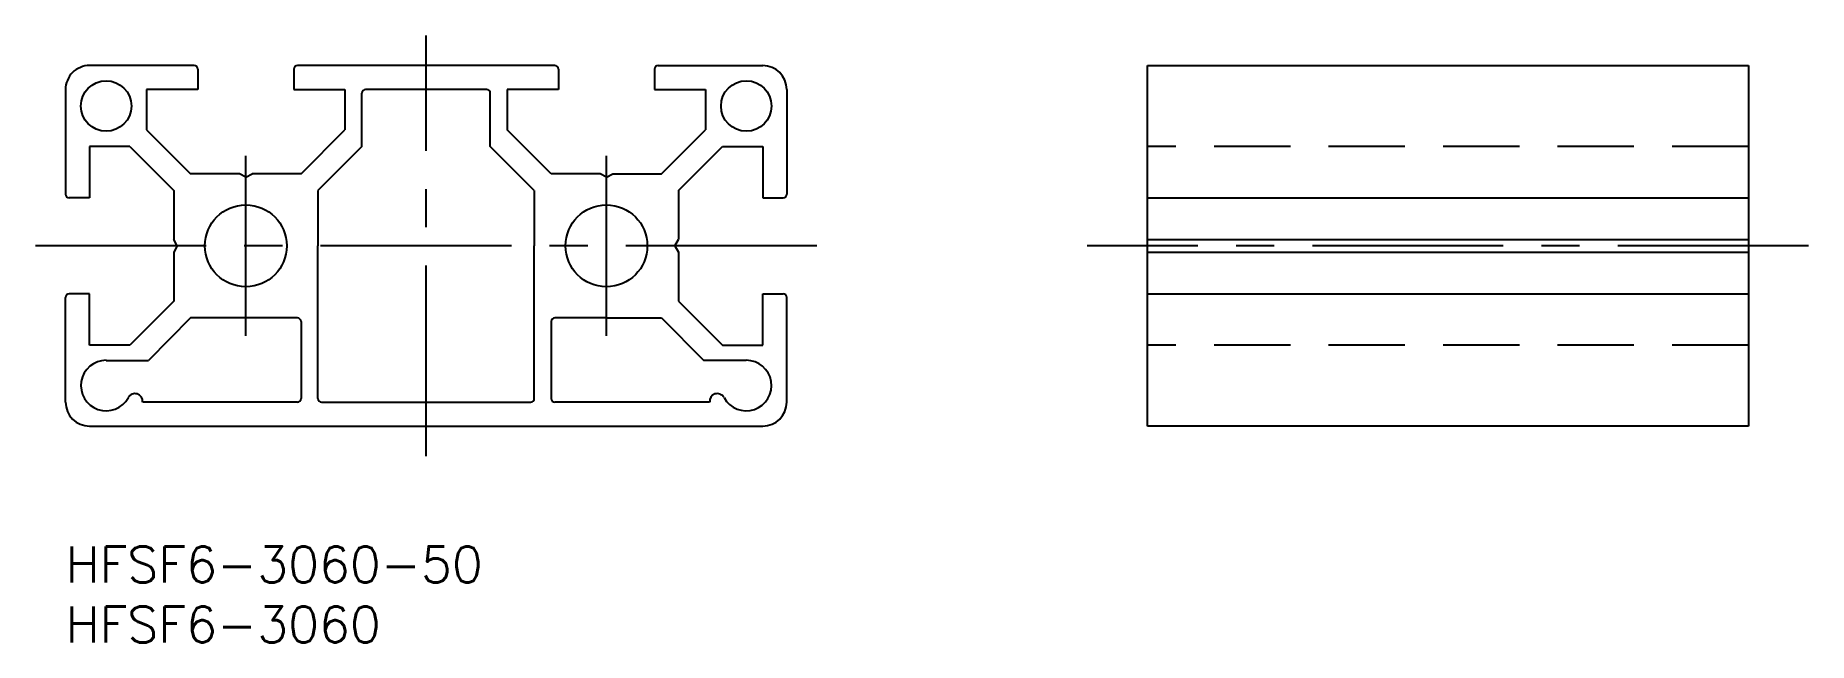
# Model space of a CAD drawing. Extents: x -2 to 145, y -8 to 43.
import ezdxf

# ---------------------------------------------------------------- set-up
doc = ezdxf.new("R2010")
doc.units = 0
doc.header["$LTSCALE"] = 0.5
doc.linetypes.add('CENTER', pattern=[50.8, 31.75, -6.35, 6.35, -6.35])
doc.linetypes.add('DASHED', pattern=[19.05, 12.7, -6.35])
for name, color, linetype in [('MSM_CENTER', 1, 'CENTER'), ('MSM_CONTINUOUS', 7, 'CONTINUOUS'), ('MSM_DASHED', 4, 'DASHED'), ('MSM_PART_NUMBER', 7, 'CONTINUOUS')]:
    doc.layers.add(name, color=color, linetype=linetype)
doc.styles.get("Standard").update_dxf_attribs({"font": 'txt.shx', "height": 3, "bigfont": 'bigfont.shx'})

# ---------------------------------------------------------------- blocks, each defined once
blk = doc.blocks.new('*U2')
at = {"layer": 'MSM_PART_NUMBER'}
blk.add_text('HFSF6-3060-50', height=3, dxfattribs=at).set_placement((0, -3))
blk = doc.blocks.new('*U3')
at = {"layer": 'MSM_PART_NUMBER'}
blk.add_text('HFSF6-3060', height=3, dxfattribs=at).set_placement((0, -8))

msp = doc.modelspace()

# ---------------------------------------------------------------- linework, layer by layer
at = {"layer": 'MSM_CENTER'}
for p, q in [((30, 7.5), (30, 42.5)), ((15, 17.5), (15, 32.5)), ((45, 17.5), (45, 32.5)), ((62.5, 25), (-2.5, 25)), ((145, 25), (85, 25))]:
    msp.add_line(p, q, dxfattribs=at)
at = {"layer": 'MSM_CONTINUOUS'}
for p, q in [((10.7, 40), (2, 40)), ((40.7, 40), (19.3, 40)), ((49.3, 40), (58, 40)), ((90, 40), (140, 40)), ((90, 10), (90, 40)), ((140, 40), (140, 10)), ((11, 39.7), (11, 38)), ((19, 39.7), (19, 38)), ((41, 39.7), (41, 38)), ((49, 39.7), (49, 38)), ((0, 38), (0, 29.3)), ((11, 38), (6.75, 38)), ((6.75, 38), (6.75, 34.66)), ((19, 38), (23.25, 38)), ((23.25, 38), (23.25, 34.66)), ((24.66, 33.25), (24.66, 37.7)), ((35.04, 38), (24.96, 38)), ((35.34, 33.25), (35.34, 37.7)), ((41, 38), (36.75, 38)), ((36.75, 38), (36.75, 34.66)), ((49, 38), (53.25, 38)), ((53.25, 38), (53.25, 34.66)), ((60, 38), (60, 29.3)), ((6.75, 34.66), (10.41, 31)), ((19.59, 31), (23.25, 34.66)), ((40.41, 31), (36.75, 34.66)), ((49.59, 31), (53.25, 34.66)), ((2, 33.25), (2, 29)), ((5.34, 33.25), (2, 33.25)), ((5.34, 33.25), (9, 29.59)), ((24.66, 33.25), (21, 29.59)), ((39, 29.59), (35.34, 33.25)), ((51, 29.59), (54.66, 33.25)), ((54.66, 33.25), (58, 33.25)), ((58, 33.25), (58, 29)), ((14.48, 31), (10.41, 31)), ((15, 30.7), (14.48, 31)), ((15, 30.7), (15.52, 31)), ((19.59, 31), (15.52, 31)), ((44.48, 31), (40.41, 31)), ((45, 30.7), (44.48, 31)), ((45, 30.7), (45.52, 31)), ((45.52, 31), (49.59, 31)), ((9, 29.59), (9, 25.52)), ((21, 29.59), (21, 25)), ((39, 29.59), (39, 25)), ((51, 29.59), (51, 25.52)), ((2, 29), (0.3, 29)), ((58, 29), (59.7, 29)), ((90, 29), (140, 29)), ((9.3, 25), (9, 25.52)), ((50.7, 25), (51, 25.52)), ((90, 25.52), (140, 25.52)), ((9.3, 25), (9, 24.48)), ((9, 24.48), (9, 20.41)), ((21, 12.3), (21, 25)), ((39, 12.3), (39, 25)), ((50.7, 25), (51, 24.48)), ((51, 24.48), (51, 20.41)), ((90, 24.48), (140, 24.48)), ((0, 12), (0, 20.7)), ((2, 21), (0.3, 21)), ((2, 16.75), (2, 21)), ((58, 16.75), (58, 21)), ((58, 21), (59.7, 21)), ((60, 12), (60, 20.7)), ((90, 21), (140, 21)), ((9, 20.41), (5.34, 16.75)), ((51, 20.41), (54.66, 16.75)), ((10.41, 19), (6.89, 15.47)), ((19.29, 19), (10.41, 19)), ((19.59, 18.7), (19.59, 12.3)), ((40.41, 18.7), (40.41, 12.3)), ((45, 19), (40.71, 19)), ((45, 19), (49.59, 19)), ((49.59, 19), (53.11, 15.47)), ((5.34, 16.75), (2, 16.75)), ((54.66, 16.75), (58, 16.75)), ((3.38, 15.47), (6.89, 15.47)), ((56.63, 15.47), (53.11, 15.47)), ((19.29, 12), (6.42, 12)), ((21.3, 12), (38.7, 12)), ((53.58, 12), (40.71, 12)), ((2, 10), (58, 10)), ((140, 10), (90, 10))]:
    msp.add_line(p, q, dxfattribs=at)
for centre, radius in [((3.38, 36.63), 2.1), ((56.63, 36.63), 2.1), ((15, 25), 3.4), ((45, 25), 3.4)]:
    msp.add_circle(centre, radius, dxfattribs=at)
for centre, radius, start, end in [((2, 38), 2, 89.9999, 179.9999), ((10.7, 39.7), 0.3, 0, 90), ((19.3, 39.7), 0.3, 90, 180), ((40.7, 39.7), 0.3, 360, 90), ((49.3, 39.7), 0.3, 90, 180), ((58, 38), 2, 0.0001, 90.0001), ((24.96, 37.7), 0.3, 90, 180), ((35.04, 37.7), 0.3, 0, 90), ((0.3, 29.3), 0.3, 180, 270), ((59.7, 29.3), 0.3, 270, 360), ((0.3, 20.7), 0.3, 90, 180), ((59.7, 20.7), 0.3, 360, 90), ((19.29, 18.7), 0.3, 0, 90), ((40.71, 18.7), 0.3, 90, 180), ((3.38, 13.38), 2.1, 90, 331.5335), ((56.63, 13.38), 2.1, 208.4665, 90), ((2, 12), 2, 180, 270), ((5.78, 12.07), 0.637, 353.679, 151.5335), ((19.29, 12.3), 0.3, 270, 0), ((21.3, 12.3), 0.3, 180, 270), ((38.7, 12.3), 0.3, 270, 0), ((40.71, 12.3), 0.3, 180, 270), ((54.22, 12.07), 0.637, 28.4665, 186.3207), ((58, 12), 2, 270, 0)]:
    msp.add_arc(centre, radius, start, end, dxfattribs=at)
at = {"layer": 'MSM_DASHED'}
for p, q in [((140, 33.25), (90, 33.25)), ((140, 16.75), (90, 16.75))]:
    msp.add_line(p, q, dxfattribs=at)

# ---------------------------------------------------------------- block references
at = {"layer": 'MSM_CONTINUOUS'}
for name in ['*U2', '*U3']:
    msp.add_blockref(name, (0, 0), dxfattribs=at)

doc.saveas('drawing.dxf')
